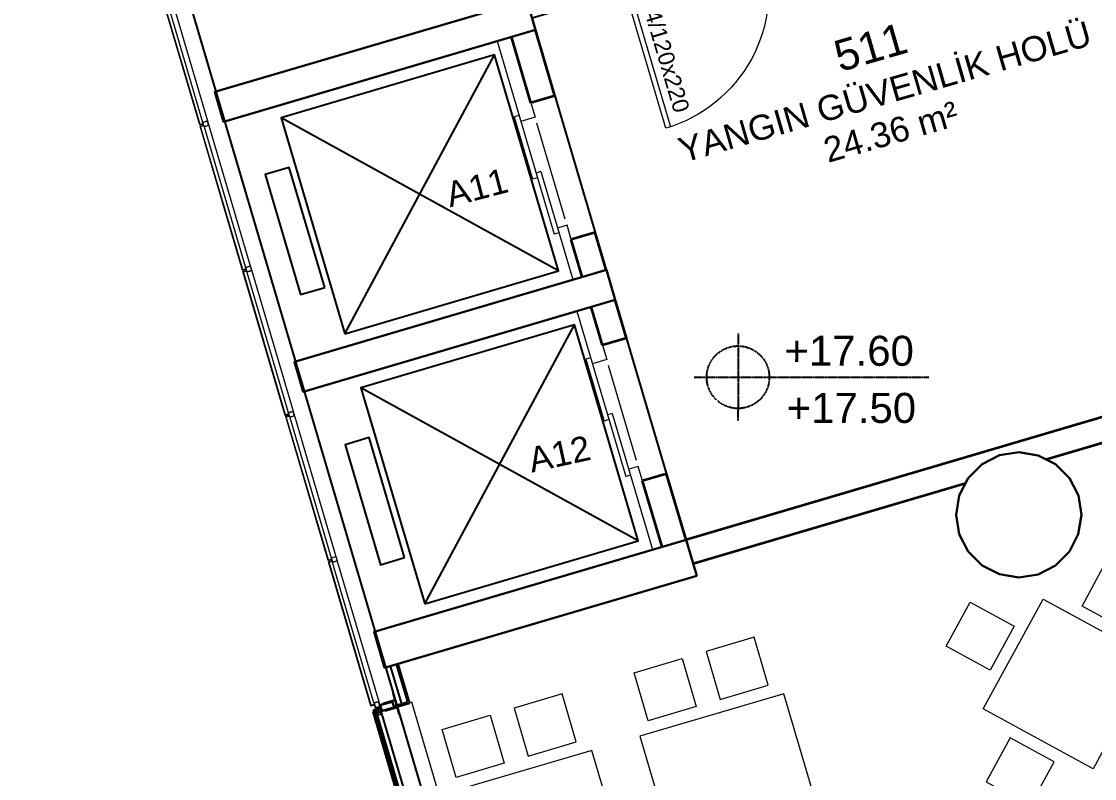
# Model space of a CAD drawing. Header units: millimetres. Extents: x 62878 to 70819, y -67946 to -61850.
# Drawn here: x 62908 to 63765, y -63988 to -63383 of the extents above; entities that cross this region are included whole.
import ezdxf
from ezdxf.enums import TextEntityAlignment as Align

# ---------------------------------------------------------------- set-up
doc = ezdxf.new("R2010")
doc.units = ezdxf.units.MM
doc.linetypes.add('HIDDEN', pattern=[0.375, 0.25, -0.125])
doc.layers.add('alan hesabı1', color=7, linetype='Continuous', plot=False)
for name, color, linetype in [('Alan yazısı 2', 6, 'Continuous'), ('ASANSÖR', 47, 'Continuous'), ('KOT-yeni', 2, 'HIDDEN'), ('MAH-ADI 2', 11, 'Continuous'), ('Mahal no.-yeni', 7, 'Continuous'), ('profil-yeni', 13, 'Continuous')]:
    doc.layers.add(name, color=color, linetype=linetype)
for name, color, linetype, lineweight in [('BAP', 41, 'Continuous', 30), ('Dog_dos_yeni', 63, 'Continuous', 5), ('DOGRAMA', 171, 'Continuous', 0), ('DUV.ALÇ.-yeni', 20, 'Continuous', 25), ('DUVAR-GAZBETON', 84, 'Continuous', 35), ('GOR-2', 152, 'Continuous', 20), ('kapı yangın-yeni', 1, 'Continuous', 13), ('TEFRİŞ-yeni', 53, 'Continuous', 9)]:
    doc.layers.add(name, color=color, linetype=linetype, lineweight=lineweight)
doc.styles.add('bold', font='arial.ttf', dxfattribs={"height": 10})
pattern_1 = [(61.42666, (63233.31883, -64034.98945), (0.13941514, -0.07592747), [])]

# ---------------------------------------------------------------- blocks, each defined once
blk = doc.blocks.new('a2we')
at = {"lineweight": 5, "ltscale": 0.5}
for p, q in [((-198.1, -420.1), (-197.1, -419.7)), ((-194.9, -421.4), (-198.1, -420.1)), ((-193.9, -421), (-198.1, -420.1)), ((-198.1, -422.7), (-197.1, -422.3)), ((-194.9, -424), (-198.1, -422.7)), ((-193.9, -423.6), (-198.1, -422.7)), ((-198.1, -425.2), (-197.1, -424.9)), ((-194.9, -426.5), (-198.1, -425.2)), ((-193.9, -426.1), (-198.1, -425.2)), ((-198.1, -427.7), (-197.1, -427.3)), ((-194.9, -429), (-198.1, -427.7)), ((-193.9, -428.6), (-198.1, -427.7)), ((-197.6, -417.6), (-196.6, -417.2)), ((-194.2, -418.3), (-197.6, -417.6)), ((-195.2, -418.6), (-197.6, -417.6)), ((-196.9, -417.9), (-197.1, -418.3)), ((-197.1, -419.7), (-197.1, -418.4)), ((-197.1, -419.7), (-193.9, -421)), ((-197.1, -419.7), (-193.9, -421)), ((-197.1, -422.3), (-197.1, -420.5)), ((-197.1, -422.3), (-193.9, -423.6)), ((-197.1, -422.3), (-193.9, -423.6)), ((-197.1, -424.9), (-197.1, -423.1)), ((-197.1, -424.9), (-193.9, -426.1)), ((-197.1, -424.9), (-193.9, -426.1)), ((-197.1, -427.3), (-197.1, -425.6)), ((-197.1, -427.3), (-193.9, -428.6)), ((-197.1, -427.3), (-193.9, -428.6)), ((-197.1, -429.6), (-197.1, -428)), ((-196, -415.3), (-196.6, -417.2)), ((-196.6, -417.2), (-194.2, -418.3)), ((-196, -415.3), (-195.5, -417.7)), ((-194.2, -418.3), (-195.2, -418.6)), ((-195.2, -418.6), (-194.9, -419.3)), ((-194.9, -420.6), (-194.9, -419.4)), ((-193.9, -421), (-194.9, -421.4)), ((-194.9, -423.2), (-194.9, -421.4)), ((-193.9, -423.6), (-194.9, -424)), ((-194.9, -425.7), (-194.9, -424)), ((-193.9, -426.1), (-194.9, -426.5)), ((-194.9, -428.2), (-194.9, -426.5)), ((-193.9, -428.6), (-194.9, -429)), ((-192.8, -453.3), (-199.2, -453.3)), ((-199.2, -454.6), (-199.2, -453.3)), ((-198.1, -429.9), (-197.1, -429.6)), ((-194.9, -431.2), (-198.1, -429.9)), ((-193.9, -430.9), (-198.1, -429.9)), ((-198.1, -432.2), (-197.1, -431.8)), ((-194.9, -433.5), (-198.1, -432.2)), ((-193.9, -433.1), (-198.1, -432.2)), ((-198.1, -434.4), (-197.1, -434.1)), ((-194.9, -435.7), (-198.1, -434.4)), ((-193.9, -435.4), (-198.1, -434.4)), ((-198.1, -436.7), (-197.1, -436.4)), ((-194.9, -438), (-198.1, -436.7)), ((-193.9, -437.7), (-198.1, -436.7)), ((-198.1, -439), (-197.1, -438.7)), ((-194.9, -440.3), (-198.1, -439)), ((-193.9, -440), (-198.1, -439)), ((-198.1, -441.3), (-197.1, -441)), ((-194.9, -442.6), (-198.1, -441.3)), ((-193.9, -442.3), (-198.1, -441.3)), ((-198.1, -443.6), (-197.1, -443.3)), ((-194.9, -444.9), (-198.1, -443.6)), ((-193.9, -444.6), (-198.1, -443.6)), ((-198.1, -445.9), (-197.1, -445.6)), ((-193.9, -446.9), (-198.1, -445.9)), ((-194.9, -447.2), (-198.1, -445.9)), ((-197.1, -447.9), (-198.1, -448.2)), ((-194.9, -449.5), (-198.1, -448.2)), ((-198.1, -448.2), (-193.9, -449.2)), ((-198.1, -450.5), (-197.1, -450.2)), ((-194.9, -451.8), (-198.1, -450.5)), ((-193.9, -451.5), (-198.1, -450.5)), ((-197.1, -429.6), (-193.9, -430.9)), ((-197.1, -429.6), (-193.9, -430.9)), ((-197.1, -431.8), (-197.1, -430.3)), ((-197.1, -431.8), (-193.9, -433.1)), ((-197.1, -431.8), (-193.9, -433.1)), ((-197.1, -434.1), (-197.1, -432.5)), ((-197.1, -434.1), (-193.9, -435.4)), ((-197.1, -434.1), (-193.9, -435.4)), ((-197.1, -436.4), (-197.1, -434.8)), ((-197.1, -436.4), (-193.9, -437.7)), ((-197.1, -436.4), (-193.9, -437.7)), ((-197.1, -438.7), (-197.1, -437.1)), ((-197.1, -438.7), (-193.9, -440)), ((-197.1, -438.7), (-193.9, -440)), ((-197.1, -441), (-197.1, -439.4)), ((-197.1, -441), (-193.9, -442.3)), ((-197.1, -443.3), (-197.1, -441.7)), ((-197.1, -443.3), (-193.9, -444.6)), ((-197.1, -445.6), (-197.1, -444)), ((-197.1, -445.6), (-193.9, -446.9)), ((-197.1, -445.6), (-193.9, -446.9)), ((-197.1, -447.9), (-197.1, -446.3)), ((-193.9, -449.2), (-197.1, -447.9)), ((-197.1, -450.2), (-197.1, -448.6)), ((-197.1, -450.2), (-193.9, -451.5)), ((-197.1, -453.3), (-197.1, -450.9)), ((-194.9, -430.5), (-194.9, -429)), ((-193.9, -430.9), (-194.9, -431.2)), ((-194.9, -432.7), (-194.9, -431.2)), ((-193.9, -433.1), (-194.9, -433.5)), ((-194.9, -435), (-194.9, -433.5)), ((-193.9, -435.4), (-194.9, -435.7)), ((-194.9, -437.3), (-194.9, -435.7)), ((-193.9, -437.7), (-194.9, -438)), ((-194.9, -439.6), (-194.9, -438)), ((-193.9, -440), (-194.9, -440.3)), ((-194.9, -441.8), (-194.9, -440.3)), ((-193.9, -442.3), (-194.9, -442.6)), ((-194.9, -444.1), (-194.9, -442.6)), ((-193.9, -444.6), (-194.9, -444.9)), ((-194.9, -446.4), (-194.9, -444.9)), ((-193.9, -446.9), (-194.9, -447.2)), ((-194.9, -448.7), (-194.9, -447.2)), ((-193.9, -449.2), (-194.9, -449.5)), ((-194.9, -451), (-194.9, -449.5)), ((-193.9, -451.5), (-194.9, -451.8)), ((-194.9, -453.3), (-194.9, -451.8)), ((-192.8, -454.6), (-192.8, -453.3))]:
    blk.add_line(p, q, dxfattribs=at)
blk.add_lwpolyline([(-196.5, -455.7), (-196.1, -455.4), (-195.9, -455.4), (-195.6, -455.7)], dxfattribs=at)
for centre, radius, start, end in [((-196.9, -418.4), 0.2, 155.32512, 180), ((-195.1, -419.4), 0.2, 0, 19.11162), ((-195.7, -449.5), 6.19, 234.75731, 262.49049), ((-196.4, -449.5), 6.19, 277.50951, 305.24269)]:
    blk.add_arc(centre, radius, start, end, dxfattribs=at)

msp = doc.modelspace()

# ---------------------------------------------------------------- hatches: boundary and pattern name
at = {"layer": 'DOGRAMA', "lineweight": -2}
h = msp.add_hatch(dxfattribs=at)
h.set_pattern_fill('ANSI31', color=256, scale=0.04, angle=433.50578, style=0)
h.set_pattern_definition([(331.42666, (63165.38376, -63804.56175), (0.06074198, 0.11153211), [])])
h.paths.add_polyline_path([(63189.89, -63935.57, -0.414214), (63189.91, -63935.54), (63189.54, -63934.29, -0.153231), (63188.94, -63934.37), (63189.35, -63935.74)])
h.paths.add_polyline_path([(63190, -63935.83), (63189.93, -63935.59, -0.414214), (63189.89, -63935.57), (63189.35, -63935.74), (63189.42, -63936)])
h = msp.add_hatch(dxfattribs=at)
h.set_pattern_fill('ANSI31', color=256, scale=0.05, angle=433.50578, style=0)
h.set_pattern_definition(pattern_1)
edge = h.paths.add_edge_path(flags=16)
edge.add_arc((63189.91, -63933.63), 0.668, 279.55098, 293.30234, ccw=False)
edge.add_line((63190.02, -63934.29), (63189.94, -63934.02))
edge.add_line((63189.94, -63934.02), (63190.09, -63933.97))
edge.add_line((63190.09, -63933.97), (63190.17, -63934.25))
edge = h.paths.add_edge_path()
edge.add_line((63190.38, -63933.81), (63190.41, -63933.91))
edge.add_line((63190.41, -63933.91), (63190.18, -63933.98))
edge.add_line((63190.18, -63933.98), (63190.23, -63934.16))
edge.add_line((63190.23, -63934.16), (63190.35, -63934.13))
edge.add_line((63190.35, -63934.13), (63190.37, -63934.22))
edge.add_arc((63190.01, -63933.98), 0.442, 247.11901, 325.73431, ccw=False)
edge.add_line((63189.84, -63934.38), (63189.81, -63934.29))
edge.add_line((63189.81, -63934.29), (63189.92, -63934.25))
edge.add_line((63189.92, -63934.25), (63189.87, -63934.07))
edge.add_line((63189.87, -63934.07), (63189.64, -63934.14))
edge.add_line((63189.64, -63934.14), (63189.35, -63933.18))
edge.add_arc((63189.4, -63933.17), 0.05, 23.1365, 196.42666, ccw=False)
edge.add_line((63189.44, -63933.15), (63189.71, -63933.85))
edge.add_arc((63189.8, -63933.82), 0.1, 200.00139, 286.42666)
edge.add_line((63189.83, -63933.92), (63190.31, -63933.77))
edge.add_arc((63190.33, -63933.82), 0.05, 16.42666, 106.42666, ccw=False)
h = msp.add_hatch(dxfattribs=at)
h.set_pattern_fill('AR-HBONE', color=256, scale=0.03, angle=433.50578, style=0)
h.set_pattern_definition([(61.42666, (63225.74129, -63930.40328), (0.16277867, 0.04799068), [0.36, -0.12]), (331.42666, (63225.79869, -63930.2979), (0.16277867, 0.04799068), [0.36, -0.12])])
h.paths.add_polyline_path([(63190.15, -63936.33), (63190.22, -63936.57), (63189.64, -63936.74), (63189.42, -63936), (63190, -63935.83)])
h = msp.add_hatch(dxfattribs=at)
h.set_pattern_fill('ANSI31', color=256, scale=0.05, angle=433.50578, style=0)
h.set_pattern_definition(pattern_1)
edge = h.paths.add_edge_path(flags=16)
edge.add_arc((63192.91, -63932.29), 0.05, 286.42666, 376.42666)
edge.add_line((63192.95, -63932.28), (63192.94, -63932.22))
edge.add_arc((63192.89, -63932.23), 0.05, 16.42666, 106.42666)
edge.add_line((63192.87, -63932.18), (63192.66, -63932.25))
edge.add_line((63192.66, -63932.25), (63192.7, -63932.4))
edge.add_line((63192.7, -63932.4), (63192.92, -63932.34))
h.paths.add_polyline_path([(63192.56, -63932.44), (63192.51, -63932.29), (63192.25, -63932.37), (63192.3, -63932.52)], flags=16)
edge = h.paths.add_edge_path()
edge.add_arc((63192.86, -63932.18), 0.2, 35.86044, 106.42666)
edge.add_line((63192.8, -63931.99), (63192.75, -63932))
edge.add_line((63192.75, -63932), (63192.76, -63932.06))
edge.add_line((63192.76, -63932.06), (63192.64, -63932.1))
edge.add_line((63192.64, -63932.1), (63192.6, -63932.08))
edge.add_arc((63192.56, -63932.16), 0.1, 61.42666, 106.42666)
edge.add_line((63192.53, -63932.07), (63192.4, -63932.1))
edge.add_line((63192.4, -63932.1), (63192.42, -63932.16))
edge.add_line((63192.42, -63932.16), (63192.3, -63932.2))
edge.add_line((63192.3, -63932.2), (63192.16, -63932.12))
edge.add_line((63192.16, -63932.12), (63192.13, -63932.02))
edge.add_line((63192.13, -63932.02), (63191.89, -63932.09))
edge.add_line((63191.89, -63932.09), (63191.92, -63932.03))
edge.add_line((63191.92, -63932.03), (63191.78, -63931.55))
edge.add_line((63191.78, -63931.55), (63191.47, -63931.64))
edge.add_arc((63191.55, -63931.93), 0.3, 106.42666, 166.42666)
edge.add_line((63191.26, -63931.86), (63191.14, -63932.33))
edge.add_arc((63191.17, -63932.34), 0.03, 166.42666, 256.42666)
edge.add_line((63191.17, -63932.37), (63191.22, -63932.38))
edge.add_arc((63191.23, -63932.36), 0.03, 256.42666, 346.42666)
edge.add_line((63191.26, -63932.36), (63191.35, -63931.99))
edge.add_arc((63191.55, -63932.03), 0.2, 104.50706, 166.42666, ccw=False)
edge.add_arc((63191.53, -63931.93), 0.1, -43.57334, 109.14151, ccw=False)
edge.add_arc((63191.67, -63932.07), 0.1, 136.42666, 196.42666)
edge.add_line((63191.58, -63932.1), (63191.67, -63932.41))
edge.add_arc((63191.62, -63932.43), 0.05, -73.57334, 16.42666, ccw=False)
edge.add_line((63191.64, -63932.48), (63191.59, -63932.49))
edge.add_arc((63191.6, -63932.54), 0.05, 106.42666, 196.42666)
edge.add_line((63191.55, -63932.55), (63191.61, -63932.74))
edge.add_arc((63191.66, -63932.73), 0.05, 196.42666, 286.42666)
edge.add_line((63191.67, -63932.78), (63191.72, -63932.76))
edge.add_arc((63191.74, -63932.81), 0.05, 16.42666, 106.42666, ccw=False)
edge.add_line((63191.78, -63932.8), (63191.88, -63933.11))
edge.add_arc((63191.97, -63933.08), 0.1, 196.42666, 256.42666)
edge.add_arc((63191.92, -63933.28), 0.1, -76.28819, 76.42666, ccw=False)
edge.add_arc((63191.89, -63933.18), 0.2, 226.42666, 288.34626, ccw=False)
edge.add_line((63191.75, -63933.33), (63191.47, -63933.06))
edge.add_arc((63191.45, -63933.08), 0.03, 46.42666, 136.42666)
edge.add_line((63191.42, -63933.06), (63191.38, -63933.11))
edge.add_arc((63191.4, -63933.13), 0.03, 136.42666, 226.42666)
edge.add_line((63191.38, -63933.15), (63191.74, -63933.49))
edge.add_arc((63191.95, -63933.27), 0.3, 226.42666, 286.42666)
edge.add_line((63192.03, -63933.56), (63192.35, -63933.47))
edge.add_line((63192.35, -63933.47), (63192.2, -63932.99))
edge.add_line((63192.2, -63932.99), (63192.14, -63932.95))
edge.add_line((63192.14, -63932.95), (63192.38, -63932.88))
edge.add_line((63192.38, -63932.88), (63192.35, -63932.78))
edge.add_line((63192.35, -63932.78), (63192.43, -63932.64))
edge.add_line((63192.43, -63932.64), (63192.55, -63932.6))
edge.add_line((63192.55, -63932.6), (63192.57, -63932.66))
edge.add_line((63192.57, -63932.66), (63192.69, -63932.62))
edge.add_arc((63192.66, -63932.53), 0.1, 286.42666, 331.42666)
edge.add_line((63192.75, -63932.58), (63192.77, -63932.54))
edge.add_line((63192.77, -63932.54), (63192.89, -63932.5))
edge.add_line((63192.89, -63932.5), (63192.91, -63932.56))
edge.add_line((63192.91, -63932.56), (63192.97, -63932.54))
edge.add_arc((63192.91, -63932.35), 0.2, 286.42666, 356.99288)
edge.add_arc((63192.64, -63932.34), 0.47, 356.99288, 395.86044)
h = msp.add_hatch(dxfattribs=at)
h.set_pattern_fill('ANSI31', color=256, scale=0.05, angle=433.50578, style=0)
h.set_pattern_definition(pattern_1)
edge = h.paths.add_edge_path(flags=16)
edge.add_arc((63191.73, -63936.96), 0.4, 4.8897, 27.96362)
edge.add_line((63192.08, -63936.78), (63191.84, -63936.85))
edge.add_line((63191.84, -63936.85), (63191.89, -63937))
edge.add_line((63191.89, -63937), (63192.13, -63936.93))
edge = h.paths.add_edge_path()
edge.add_arc((63191.73, -63936.96), 0.5, 339.55676, 413.29656)
edge.add_line((63192.03, -63936.56), (63191.93, -63936.59))
edge.add_line((63191.93, -63936.59), (63191.97, -63936.71))
edge.add_line((63191.97, -63936.71), (63191.91, -63936.72))
edge.add_arc((63191.88, -63936.63), 0.1, 196.42666, 286.42666, ccw=False)
edge.add_line((63191.78, -63936.65), (63191.72, -63936.44))
edge.add_line((63191.72, -63936.44), (63191.55, -63936.49))
edge.add_line((63191.55, -63936.49), (63191.56, -63936.53))
edge.add_arc((63191.62, -63936.51), 0.065, 196.42666, 264.83599)
edge.add_arc((63191.61, -63936.61), 0.0327, -109.00362, 84.83599, ccw=False)
edge.add_arc((63191.7, -63936.47), 0.199, 192.07697, 242.34288, ccw=False)
edge.add_arc((63191.45, -63936.52), 0.05, 17.94126, 195.4545)
edge.add_arc((63191.72, -63936.45), 0.323, 195.48601, 234.81232)
edge.add_arc((63191.52, -63936.73), 0.02, -13.57334, 54.81232, ccw=False)
edge.add_line((63191.54, -63936.73), (63191.49, -63936.95))
edge.add_arc((63191.5, -63936.95), 0.015, 166.42666, 326.42666)
edge.add_line((63191.51, -63936.96), (63191.58, -63936.86))
edge.add_arc((63191.6, -63936.87), 0.02, -13.57334, 146.42666, ccw=False)
edge.add_line((63191.62, -63936.87), (63191.55, -63937.16))
edge.add_arc((63191.56, -63937.16), 0.015, 166.42666, 326.42666)
edge.add_line((63191.58, -63937.17), (63191.64, -63937.07))
edge.add_arc((63191.66, -63937.08), 0.02, -13.57334, 146.42666, ccw=False)
edge.add_line((63191.68, -63937.08), (63191.61, -63937.37))
edge.add_arc((63191.63, -63937.37), 0.015, 166.42666, 326.42666)
edge.add_line((63191.64, -63937.38), (63191.71, -63937.28))
edge.add_arc((63191.72, -63937.29), 0.02, -13.57334, 146.42666, ccw=False)
edge.add_line((63191.74, -63937.3), (63191.67, -63937.58))
edge.add_arc((63191.69, -63937.59), 0.015, 166.42666, 326.42666)
edge.add_line((63191.7, -63937.59), (63191.76, -63937.5))
edge.add_arc((63191.85, -63937.55), 0.1, 106.42666, 146.42666, ccw=False)
edge.add_line((63191.82, -63937.46), (63192, -63937.4))
edge.add_line((63192, -63937.4), (63191.94, -63937.19))
edge.add_arc((63192.04, -63937.16), 0.1, 106.42666, 196.42666, ccw=False)
edge.add_line((63192.01, -63937.07), (63192.07, -63937.05))
edge.add_line((63192.07, -63937.05), (63192.1, -63937.17))
edge.add_line((63192.1, -63937.17), (63192.2, -63937.14))
h = msp.add_hatch(dxfattribs=at)
h.set_pattern_fill('ANSI31', color=256, scale=0.05, angle=433.50578, style=0)
h.set_pattern_definition(pattern_1)
edge = h.paths.add_edge_path()
edge.add_arc((63195.14, -63934.31), 0.1, 106.42666, 146.42666, ccw=False)
edge.add_line((63195.11, -63934.21), (63195.28, -63934.17))
edge.add_line((63195.28, -63934.17), (63195.21, -63933.95))
edge.add_arc((63195.31, -63933.93), 0.1, 106.42666, 196.42666, ccw=False)
edge.add_line((63195.28, -63933.83), (63195.34, -63933.81))
edge.add_line((63195.34, -63933.81), (63195.37, -63933.93))
edge.add_line((63195.37, -63933.93), (63195.47, -63933.9))
edge.add_arc((63195, -63933.73), 0.5, 339.55676, 413.29656)
edge.add_line((63195.3, -63933.32), (63195.2, -63933.35))
edge.add_line((63195.2, -63933.35), (63195.24, -63933.47))
edge.add_line((63195.24, -63933.47), (63195.18, -63933.48))
edge.add_arc((63195.15, -63933.39), 0.1, 196.42666, 286.42666, ccw=False)
edge.add_line((63195.06, -63933.42), (63194.99, -63933.21))
edge.add_line((63194.99, -63933.21), (63194.84, -63933.25))
edge.add_line((63194.84, -63933.25), (63194.85, -63933.29))
edge.add_arc((63194.91, -63933.27), 0.065, 196.42666, 264.83599)
edge.add_arc((63194.91, -63933.37), 0.0327, -109.00362, 84.83599, ccw=False)
edge.add_arc((63194.97, -63933.17), 0.242, 206.11735, 251.62413, ccw=False)
edge.add_arc((63194.71, -63933.29), 0.05, 17.94126, 195.4545)
edge.add_arc((63194.99, -63933.14), 0.372, 206.27516, 242.92668)
edge.add_arc((63194.81, -63933.49), 0.02, -13.57334, 54.81232, ccw=False)
edge.add_line((63194.83, -63933.49), (63194.78, -63933.71))
edge.add_arc((63194.79, -63933.71), 0.015, 166.42666, 326.42666)
edge.add_line((63194.81, -63933.72), (63194.87, -63933.61))
edge.add_arc((63194.89, -63933.63), 0.02, -13.57334, 146.42666, ccw=False)
edge.add_line((63194.91, -63933.63), (63194.84, -63933.92))
edge.add_arc((63194.86, -63933.92), 0.015, 166.42666, 326.42666)
edge.add_line((63194.87, -63933.93), (63194.94, -63933.83))
edge.add_arc((63194.95, -63933.84), 0.02, -13.57334, 146.42666, ccw=False)
edge.add_line((63194.97, -63933.84), (63194.9, -63934.13))
edge.add_arc((63194.92, -63934.13), 0.015, 166.42666, 326.42666)
edge.add_line((63194.93, -63934.14), (63195, -63934.04))
edge.add_arc((63195.01, -63934.05), 0.02, -13.57334, 146.42666, ccw=False)
edge.add_line((63195.03, -63934.05), (63194.96, -63934.34))
edge.add_arc((63194.98, -63934.34), 0.015, 166.42666, 326.42666)
edge.add_line((63194.99, -63934.35), (63195.06, -63934.25))
edge = h.paths.add_edge_path(flags=16)
edge.add_line((63195.33, -63933.54), (63195.14, -63933.6))
edge.add_arc((63195.15, -63933.63), 0.03, 106.42666, 196.42666)
edge.add_line((63195.12, -63933.64), (63195.15, -63933.73))
edge.add_arc((63195.18, -63933.73), 0.03, 196.42666, 286.42666)
edge.add_line((63195.19, -63933.75), (63195.38, -63933.7))
edge.add_arc((63195.37, -63933.67), 0.03, 286.42666, 368.66022)
edge.add_arc((63195, -63933.73), 0.4, 8.66022, 24.19309)
edge.add_arc((63195.34, -63933.57), 0.03, 24.19309, 106.42666)

# ---------------------------------------------------------------- linework, layer by layer
msp.add_lwpolyline([(68896.02, -63031.44), (69030.26, -63071.18), (69185.28, -62547.65), (68893, -62461.11, 1.044368), (68063.2, -62298.73, 0.204375), (63106.96, -62494.78, 0.353953), (62932.94, -62997.83), (63753.18, -65779.6), (64154.95, -67142.15), (65336.72, -66792.62), (65336.7, -66829.11), (65270.54, -66829.07, 0.626789), (65270.2, -67369.07), (65531.84, -67369.23, 0.926242), (66130.09, -67369.61), (66391.73, -67369.77, 0.626743), (66392.07, -66829.77), (66326.15, -66829.73), (66326.17, -66793.24), (67506.16, -67144.13), (68467.02, -63899.09), (68625.2, -63946.04), (68896.02, -63031.42)], format="xyb")
at = {"layer": 'alan hesabı1'}
msp.add_lwpolyline([(63438.77, -63797.03), (63315.69, -63379.81), (63852.8, -63221.36), (63976.06, -63638.54), (63438.77, -63797.03)], dxfattribs=at)
at = {"layer": 'ASANSÖR'}
for p, q in [((63166.1, -63632.44), (63285.78, -63409.4)), ((63336.72, -63582.04), (63115.1, -63459.82)), ((63229.9, -63848.3), (63349.58, -63625.26)), ((63400.53, -63797.9), (63178.9, -63675.68))]:
    msp.add_line(p, q, dxfattribs=at)
for points in [[(63166.1, -63632.44), (63336.72, -63582.04), (63285.78, -63409.4), (63115.1, -63459.82)], [(63229.9, -63848.3), (63400.53, -63797.9), (63349.58, -63625.26), (63178.9, -63675.68)]]:
    msp.add_lwpolyline(points, close=True, dxfattribs=at)
for points in [[(63149.97, -63595.51), (63121.64, -63499.6), (63102.47, -63505.26), (63130.78, -63601.17), (63149.97, -63595.51)], [(63213.78, -63811.37), (63185.44, -63715.46), (63166.28, -63721.12), (63194.58, -63817.03), (63213.78, -63811.37)]]:
    msp.add_lwpolyline(points, dxfattribs=at)
at = {"layer": 'BAP'}
for points in [[(63318.52, -63389.4), (63311.44, -63365.42), (63062.07, -63438.99), (63069.14, -63462.97)], [(63382.19, -63605.2), (63375.12, -63581.22), (63125.74, -63654.79), (63132.82, -63678.77)], [(63754.69, -63777.18), (63752.26, -63761.73), (63745.16, -63747.79), (63734.11, -63736.72), (63720.17, -63729.61), (63704.73, -63727.15), (63689.27, -63729.59), (63675.33, -63736.68), (63664.26, -63747.74), (63657.15, -63761.67), (63654.69, -63777.12), (63657.13, -63792.57), (63664.23, -63806.52), (63675.28, -63817.59), (63689.21, -63824.7), (63704.66, -63827.15), (63720.12, -63824.72), (63734.06, -63817.62), (63745.13, -63806.57), (63752.24, -63792.63)], [(63447.26, -63825.81), (63438.77, -63797.03), (63189.4, -63870.6), (63197.89, -63899.37)]]:
    msp.add_lwpolyline(points, close=True, dxfattribs=at)
at = {"layer": 'Dog_dos_yeni'}
msp.add_lwpolyline([(63209.54, -63936.21), (63204.74, -63919.91), (63204.26, -63920.05), (63205.74, -63925.09), (63196.63, -63927.77), (63196.77, -63928.25), (63205.88, -63925.56), (63207.44, -63930.84), (63198.33, -63933.53), (63198.47, -63934.01), (63207.58, -63931.32), (63209.06, -63936.36), (63209.54, -63936.21)], close=True, dxfattribs=at)
msp.add_lwpolyline([(63209.54, -63936.21), (63204.74, -63919.91), (63204.26, -63920.05), (63205.74, -63925.09), (63196.63, -63927.77), (63196.77, -63928.25), (63205.88, -63925.56), (63207.44, -63930.84), (63198.33, -63933.53), (63198.47, -63934.01), (63207.58, -63931.32), (63209.06, -63936.36), (63209.54, -63936.21)], close=True, dxfattribs=at)
at = {"layer": 'DOGRAMA'}
for p, q in [((63050.08, -63465.55), (63016.14, -63350.45)), ((63050.11, -63465.49), (63016.2, -63350.48)), ((63050.31, -63465.11), (63016.57, -63350.68)), ((63050.35, -63465.05), (63016.64, -63350.72)), ((63019.34, -63351.07), (63052.44, -63463.29)), ((63023.18, -63349.94), (63056.27, -63462.16)), ((63050.08, -63465.55), (63052.86, -63464.73)), ((63050.11, -63465.49), (63052.85, -63464.68)), ((63050.31, -63465.11), (63052.76, -63464.39)), ((63050.35, -63465.05), (63052.75, -63464.34)), ((63050.36, -63466.51), (63053.14, -63465.69)), ((63084.3, -63581.61), (63050.36, -63466.51)), ((63050.36, -63466.51), (63050.86, -63466.78)), ((63050.42, -63466.54), (63053.16, -63465.74)), ((63084.33, -63581.55), (63050.42, -63466.54)), ((63050.8, -63466.74), (63053.24, -63466.02)), ((63084.54, -63581.17), (63050.8, -63466.74)), ((63050.86, -63466.78), (63053.26, -63466.07)), ((63084.57, -63581.11), (63050.86, -63466.78)), ((63057.4, -63465.99), (63090.49, -63578.22)), ((63053.57, -63467.13), (63086.66, -63579.35)), ((63084.3, -63581.61), (63087.08, -63580.79)), ((63084.33, -63581.55), (63087.07, -63580.74)), ((63084.54, -63581.17), (63086.98, -63580.45)), ((63084.57, -63581.11), (63086.97, -63580.4)), ((63084.58, -63582.57), (63087.36, -63581.75)), ((63118.52, -63697.67), (63084.58, -63582.57)), ((63084.58, -63582.57), (63085.08, -63582.84)), ((63084.64, -63582.6), (63087.38, -63581.8)), ((63118.56, -63697.61), (63084.64, -63582.6)), ((63085.02, -63582.8), (63087.46, -63582.08)), ((63118.76, -63697.23), (63085.02, -63582.8)), ((63085.08, -63582.84), (63087.48, -63582.13)), ((63118.79, -63697.17), (63085.08, -63582.84)), ((63087.79, -63583.19), (63120.88, -63695.41)), ((63091.63, -63582.05), (63124.72, -63694.28)), ((63118.52, -63697.67), (63121.3, -63696.85)), ((63118.56, -63697.61), (63121.29, -63696.8)), ((63118.76, -63697.23), (63121.2, -63696.51)), ((63118.79, -63697.17), (63121.19, -63696.46)), ((63118.8, -63698.63), (63121.59, -63697.81)), ((63118.87, -63698.66), (63121.6, -63697.85)), ((63119.24, -63698.86), (63121.69, -63698.14)), ((63119.3, -63698.9), (63121.7, -63698.19)), ((63125.85, -63698.11), (63158.94, -63810.34)), ((63152.74, -63813.73), (63118.8, -63698.63)), ((63118.8, -63698.63), (63119.3, -63698.9)), ((63152.78, -63813.67), (63118.87, -63698.66)), ((63152.98, -63813.29), (63119.24, -63698.86)), ((63153.01, -63813.23), (63119.3, -63698.9)), ((63122.01, -63699.25), (63155.1, -63811.47)), ((63152.74, -63813.73), (63155.53, -63812.91)), ((63152.78, -63813.67), (63155.51, -63812.86)), ((63152.98, -63813.29), (63155.43, -63812.57)), ((63153.01, -63813.23), (63155.41, -63812.52)), ((63153.03, -63814.69), (63155.81, -63813.87)), ((63186.97, -63929.79), (63153.03, -63814.69)), ((63153.03, -63814.69), (63153.52, -63814.96)), ((63153.09, -63814.72), (63155.82, -63813.91)), ((63187, -63929.73), (63153.09, -63814.72)), ((63153.46, -63814.92), (63155.91, -63814.2)), ((63187.2, -63929.35), (63153.46, -63814.92)), ((63153.52, -63814.96), (63155.92, -63814.25)), ((63187.24, -63929.29), (63153.52, -63814.96)), ((63189.32, -63927.53), (63156.23, -63815.31)), ((63160.07, -63814.17), (63193.16, -63926.4)), ((63186.97, -63929.79), (63189.75, -63928.97)), ((63187, -63929.73), (63189.73, -63928.92)), ((63187.2, -63929.35), (63189.65, -63928.63)), ((63187.24, -63929.29), (63189.63, -63928.58))]:
    msp.add_line(p, q, dxfattribs=at)
at = {"layer": 'DOGRAMA', "lineweight": -2}
for p, q in [((63188.46, -63934.51), (63188.39, -63934.63)), ((63188.39, -63934.63), (63214.22, -64022.24)), ((63188.94, -63934.37), (63188.46, -63934.51)), ((63188.94, -63934.37), (63214.83, -64022.16)), ((63190, -63935.83), (63189.42, -63936)), ((63190, -63935.83), (63189.42, -63936)), ((63189.64, -63936.74), (63190.22, -63936.57)), ((63190, -63935.83), (63190.22, -63936.57)), ((63190.79, -63936.4), (63191.37, -63936.23)), ((63190.79, -63936.4), (63215.27, -64019.44)), ((63191.37, -63936.23), (63215.85, -64019.27)), ((63192.02, -63937.37), (63215.78, -64017.97)), ((63195.47, -63935.86), (63219.5, -64017.36))]:
    msp.add_line(p, q, dxfattribs=at)
msp.add_lwpolyline([(63106.96, -62494.78, 0.354372), (62933.16, -62998.56), (63684.78, -65547.6)], format="xyb", dxfattribs=at)
at = {"layer": 'DOGRAMA'}
for points in [[(63056.27, -63462.16), (63057.4, -63465.99), (63053.57, -63467.13), (63052.44, -63463.29)], [(63056.14, -63462.41), (63057.15, -63465.86), (63053.7, -63466.88), (63052.68, -63463.42)], [(63090.49, -63578.22), (63091.63, -63582.05), (63087.79, -63583.19), (63086.66, -63579.35)], [(63090.36, -63578.47), (63091.38, -63581.92), (63087.92, -63582.94), (63086.91, -63579.48)], [(63124.72, -63694.28), (63125.85, -63698.11), (63122.01, -63699.25), (63120.88, -63695.41)], [(63124.58, -63694.53), (63125.6, -63697.98), (63122.15, -63699), (63121.13, -63695.54)], [(63158.94, -63810.34), (63160.07, -63814.17), (63156.23, -63815.31), (63155.1, -63811.47)], [(63158.8, -63810.59), (63159.82, -63814.04), (63156.37, -63815.06), (63155.35, -63811.6)], [(63194.29, -63930.23), (63193.16, -63926.4), (63189.32, -63927.53), (63190.45, -63931.37)], [(63194.04, -63930.1), (63193.02, -63926.65), (63189.57, -63927.66), (63190.59, -63931.12)]]:
    msp.add_lwpolyline(points, close=True, dxfattribs=at)
at = {"layer": 'DOGRAMA', "lineweight": -2, "ltscale": 0.5}
for points in [[(63195.05, -63933.03, 0.414214), (63194.99, -63933.16), (63195.06, -63933.4, 0.414214), (63195.18, -63933.46), (63195.2, -63933.46), (63195.16, -63933.31), (63195.4, -63933.24, -0.414214), (63195.46, -63933.28), (63195.54, -63933.54), (63195.57, -63933.56), (63195.55, -63933.59), (63195.63, -63933.85, -0.414214), (63195.59, -63933.91), (63195.36, -63933.99), (63195.31, -63933.84), (63195.29, -63933.85, 0.414214), (63195.23, -63933.97), (63195.27, -63934.13, 0.414214), (63195.31, -63934.15), (63205.42, -63931.17, 0.414214), (63205.44, -63931.14), (63204.04, -63926.4, 0.414214), (63204.01, -63926.38), (63193.9, -63929.36, 0.414214), (63193.88, -63929.4), (63193.93, -63929.56, 0.414214), (63194.05, -63929.63), (63194.07, -63929.62), (63194.03, -63929.48), (63194.27, -63929.41, -0.414214), (63194.33, -63929.44), (63194.4, -63929.7), (63194.44, -63929.72), (63194.42, -63929.76), (63194.5, -63930.02, -0.414214), (63194.46, -63930.08), (63194.22, -63930.15), (63194.18, -63930.01), (63194.16, -63930.01, 0.414214), (63194.09, -63930.13), (63194.17, -63930.37, 0.414214), (63194.29, -63930.44), (63194.31, -63930.44), (63194.27, -63930.29), (63194.51, -63930.22, -0.414214), (63194.57, -63930.26), (63194.69, -63930.68), (63194.73, -63930.7), (63194.71, -63930.74), (63194.84, -63931.17, -0.414214), (63194.8, -63931.23), (63193.08, -63931.74), (63193.06, -63931.78), (63193.02, -63931.76), (63192.19, -63932, 0.414214), (63192.16, -63932.06), (63192.17, -63932.09, 0.198912), (63192.19, -63932.12), (63192.28, -63932.17, 0.198912), (63192.32, -63932.17), (63192.39, -63932.15), (63192.39, -63932.12, -0.414214), (63192.41, -63932.08), (63192.57, -63932.03), (63192.63, -63932.06, 0.198912), (63192.66, -63932.07), (63192.74, -63932.05), (63192.73, -63932.02, -0.414214), (63192.75, -63931.98), (63192.91, -63931.93), (63192.97, -63931.96, 0.198912), (63193.01, -63931.97), (63193.13, -63931.93, -0.414214), (63193.17, -63931.95), (63193.29, -63932.37, -0.414214), (63193.27, -63932.41), (63193.15, -63932.45, 0.198912), (63193.12, -63932.47), (63193.09, -63932.53), (63192.93, -63932.57, -0.414214), (63192.89, -63932.55), (63192.88, -63932.53), (63192.81, -63932.55, 0.198912), (63192.78, -63932.57), (63192.74, -63932.63), (63192.58, -63932.68, -0.414214), (63192.54, -63932.66), (63192.54, -63932.63), (63192.46, -63932.65, 0.198912), (63192.43, -63932.67), (63192.38, -63932.76, 0.198912), (63192.38, -63932.8), (63192.39, -63932.83, 0.414214), (63192.45, -63932.86), (63193.27, -63932.62), (63193.29, -63932.58), (63193.33, -63932.6), (63195.06, -63932.09, -0.414214), (63195.12, -63932.13), (63195.25, -63932.55), (63195.28, -63932.57), (63195.26, -63932.61), (63195.39, -63933.04, -0.414214), (63195.35, -63933.1), (63195.11, -63933.17), (63195.07, -63933.03)], [(63201.76, -63927.23), (63202.09, -63927.13), (63203.89, -63926.6, -0.414214), (63203.92, -63926.62), (63205.22, -63931.02, -0.414214), (63205.2, -63931.05), (63203.4, -63931.58), (63203.07, -63931.68), (63195.84, -63933.81, -0.414214), (63195.8, -63933.79), (63194.5, -63929.4, -0.414214), (63194.52, -63929.36)], [(63192.06, -63937.1), (63192.1, -63937.23), (63192.34, -63937.16, 0.414214), (63192.37, -63937.1), (63192.2, -63936.5, 0.414214), (63192.14, -63936.47), (63191.9, -63936.54), (63191.93, -63936.66, -0.668097), (63191.89, -63936.7), (63191.82, -63936.66, -0.198962), (63191.8, -63936.63), (63191.73, -63936.39, -0.372839), (63191.78, -63936.27, -0.45685), (63191.82, -63936.29), (63191.86, -63936.4), (63192.09, -63936.34, 0.414214), (63192.12, -63936.27), (63191.92, -63935.58, 0.414214), (63191.88, -63935.56), (63190.25, -63936.04, 0.414214), (63190.23, -63936.08), (63190.25, -63936.17, -0.414214), (63190.23, -63936.2), (63190.15, -63936.23, -0.414214), (63190.11, -63936.21), (63189.52, -63934.22, -0.414214), (63189.54, -63934.19), (63189.76, -63934.12, -0.198962), (63189.8, -63934.13), (63189.88, -63934.19, -0.668048), (63189.87, -63934.25), (63189.7, -63934.3), (63189.76, -63934.49, 0.414214), (63189.82, -63934.52), (63190.46, -63934.33, 0.414214), (63190.5, -63934.27), (63190.44, -63934.08), (63190.27, -63934.13, -0.668048), (63190.24, -63934.09), (63190.26, -63933.99, -0.19911), (63190.29, -63933.97), (63190.4, -63933.94, -0.414214), (63190.57, -63934.03), (63190.63, -63934.23, 0.414214), (63190.69, -63934.27), (63190.99, -63934.18, 0.414214), (63191.03, -63934.12), (63190.93, -63933.78, -0.414214), (63191.03, -63933.59), (63191.19, -63933.55, -0.414214), (63191.25, -63933.58), (63191.28, -63933.66, -0.414214), (63191.26, -63933.68), (63191.09, -63933.73), (63191.16, -63933.97), (63191.8, -63933.78), (63191.69, -63933.4), (63191.59, -63933.43, -0.414214), (63191.53, -63933.39), (63191.52, -63933.34, -0.414214), (63191.55, -63933.28), (63191.63, -63933.26, -0.414214), (63191.88, -63933.4), (63192.39, -63935.14, 0.414214), (63192.43, -63935.16), (63192.78, -63935.06, 0.414214), (63192.8, -63935.02), (63192.71, -63934.71, -0.414214), (63192.81, -63934.53), (63192.98, -63934.48, -0.414214), (63193.11, -63934.54), (63193.11, -63934.56), (63193.13, -63934.61, -0.414214), (63193.11, -63934.65), (63192.92, -63934.7, 0.414214), (63192.9, -63934.74), (63192.97, -63934.97, 0.414214), (63193.01, -63934.99), (63193.9, -63934.73), (63193.93, -63934.75), (63193.95, -63934.71), (63194.84, -63934.45, 0.414214), (63194.86, -63934.41), (63194.79, -63934.18, 0.414214), (63194.76, -63934.16), (63194.6, -63934.21, -0.414214), (63194.56, -63934.19), (63194.55, -63934.14), (63194.55, -63934.12, -0.414214), (63194.61, -63934), (63194.75, -63933.96), (63194.66, -63933.65, -0.414214), (63194.68, -63933.61), (63194.7, -63933.61, -0.414214), (63194.83, -63933.67), (63195.47, -63935.86, -0.414214), (63195.13, -63936.48), (63192.05, -63937.39, -0.414214), (63192.02, -63937.37), (63191.97, -63937.21, -0.19911), (63191.97, -63937.17), (63192.01, -63937.1, -0.668097)], [(63191.24, -63933.51), (63191.29, -63933.66, -0.414214), (63191.27, -63933.69), (63191.13, -63933.73, 0.414214), (63191.11, -63933.77), (63191.15, -63933.91, 0.414214), (63191.21, -63933.94), (63191.73, -63933.79, 0.414214), (63191.76, -63933.73), (63191.69, -63933.47, 0.414214), (63191.62, -63933.43), (63191.54, -63933.46, -0.414214), (63191.48, -63933.42), (63191.37, -63933.05, -0.267949), (63191.39, -63932.95), (63191.55, -63932.79, 0.267949), (63191.55, -63932.76), (63191.5, -63932.57, 0.267949), (63191.48, -63932.55), (63191.21, -63932.48, -0.133822), (63191.17, -63932.46, 0.270236), (63190.97, -63932.41), (63190.64, -63932.51, 0.414214), (63190.57, -63932.63), (63190.65, -63932.89), (63190.68, -63932.91), (63190.66, -63932.95), (63190.82, -63933.5, 0.414214), (63190.95, -63933.56), (63191.21, -63933.49, -0.414214)], [(63191.38, -63932.69), (63191.39, -63932.72, -0.267949), (63191.38, -63932.75), (63191.2, -63932.94, 0.12216), (63191.18, -63932.98, -0.257961), (63191.11, -63933.05), (63190.92, -63933.11, -0.414214), (63190.85, -63933.07), (63190.67, -63932.45, -0.414214), (63190.74, -63932.32), (63190.88, -63932.28, -0.414214), (63191.01, -63932.35), (63191.07, -63932.55, 0.267949), (63191.14, -63932.62), (63191.36, -63932.67, -0.267949)], [(63191.39, -63932.72), (63191.38, -63932.69, 0.267949), (63191.36, -63932.67), (63191.1, -63932.61, -0.12216), (63191.06, -63932.59, 0.257961), (63190.97, -63932.57), (63190.77, -63932.63, 0.414214), (63190.74, -63932.69), (63190.92, -63933.31, 0.414214), (63191.05, -63933.38), (63191.19, -63933.34, 0.414214), (63191.26, -63933.21), (63191.2, -63933.01, -0.267949), (63191.22, -63932.91), (63191.38, -63932.75, 0.267949)]]:
    msp.add_lwpolyline(points, format="xyb", close=True, dxfattribs=at)
at = {"layer": 'DOGRAMA', "lineweight": -2}
for points in [[(63190.38, -63933.81), (63190.41, -63933.91), (63190.18, -63933.98), (63190.23, -63934.16), (63190.35, -63934.13), (63190.37, -63934.22, -0.357143), (63189.84, -63934.38), (63189.81, -63934.29), (63189.92, -63934.25), (63189.87, -63934.07), (63189.64, -63934.14), (63189.35, -63933.18, -0.943095), (63189.44, -63933.15), (63189.71, -63933.85, 0.396056), (63189.83, -63933.92), (63190.31, -63933.77, -0.414214)], [(63190.17, -63934.25, -0.060074), (63190.02, -63934.29), (63189.94, -63934.02), (63190.09, -63933.97)], [(63193.02, -63932.06, 0.318017), (63192.8, -63931.99), (63192.75, -63932), (63192.76, -63932.06), (63192.64, -63932.1), (63192.6, -63932.08, 0.198912), (63192.53, -63932.07), (63192.4, -63932.1), (63192.42, -63932.16), (63192.3, -63932.2), (63192.16, -63932.12), (63192.13, -63932.02), (63191.89, -63932.09), (63191.92, -63932.03), (63191.78, -63931.55), (63191.47, -63931.64, 0.267949), (63191.26, -63931.86), (63191.14, -63932.33, 0.414214), (63191.17, -63932.37), (63191.22, -63932.38, 0.414214), (63191.26, -63932.36), (63191.35, -63931.99, -0.276947), (63191.5, -63931.84, -0.786321), (63191.6, -63932, 0.267949), (63191.58, -63932.1), (63191.67, -63932.41, -0.414214), (63191.64, -63932.48), (63191.59, -63932.49, 0.414214), (63191.55, -63932.55), (63191.61, -63932.74, 0.414214), (63191.67, -63932.78), (63191.72, -63932.76, -0.414214), (63191.78, -63932.8), (63191.88, -63933.11, 0.267949), (63191.95, -63933.18, -0.786321), (63191.95, -63933.37, -0.276947), (63191.75, -63933.33), (63191.47, -63933.06, 0.414214), (63191.42, -63933.06), (63191.38, -63933.11, 0.414214), (63191.38, -63933.15), (63191.74, -63933.49, 0.267949), (63192.03, -63933.56), (63192.35, -63933.47), (63192.2, -63932.99), (63192.14, -63932.95), (63192.38, -63932.88), (63192.35, -63932.78), (63192.43, -63932.64), (63192.55, -63932.6), (63192.57, -63932.66), (63192.69, -63932.62, 0.198912), (63192.75, -63932.58), (63192.77, -63932.54), (63192.89, -63932.5), (63192.91, -63932.56), (63192.97, -63932.54, 0.318017), (63193.11, -63932.36, 0.171237)], [(63192.2, -63937.14, 0.333333), (63192.03, -63936.56), (63191.93, -63936.59), (63191.97, -63936.71), (63191.91, -63936.72, -0.414214), (63191.78, -63936.65), (63191.72, -63936.44), (63191.55, -63936.49), (63191.56, -63936.53, 0.307685), (63191.62, -63936.58, -1.128702), (63191.6, -63936.64, -0.222912), (63191.5, -63936.51, 0.978531), (63191.41, -63936.54, 0.173298), (63191.53, -63936.71, -0.307572), (63191.54, -63936.73), (63191.49, -63936.95, 0.8391), (63191.51, -63936.96), (63191.58, -63936.86, -0.8391), (63191.62, -63936.87), (63191.55, -63937.16, 0.8391), (63191.58, -63937.17), (63191.64, -63937.07, -0.8391), (63191.68, -63937.08), (63191.61, -63937.37, 0.8391), (63191.64, -63937.38), (63191.71, -63937.28, -0.8391), (63191.74, -63937.3), (63191.67, -63937.58, 0.8391), (63191.7, -63937.59), (63191.76, -63937.5, -0.176327), (63191.82, -63937.46), (63192, -63937.4), (63191.94, -63937.19, -0.414214), (63192.01, -63937.07), (63192.07, -63937.05), (63192.1, -63937.17)], [(63192.13, -63936.93, 0.101021), (63192.08, -63936.78), (63191.84, -63936.85), (63191.89, -63937)], [(63192.13, -63936.93, 0.101021), (63192.08, -63936.78), (63191.84, -63936.85), (63191.89, -63937)], [(63192.92, -63932.34, 0.414214), (63192.95, -63932.28), (63192.94, -63932.22, 0.414214), (63192.87, -63932.18), (63192.66, -63932.25), (63192.7, -63932.4)], [(63195.06, -63934.25, -0.176327), (63195.11, -63934.21), (63195.28, -63934.17), (63195.21, -63933.95, -0.414214), (63195.28, -63933.83), (63195.34, -63933.81), (63195.37, -63933.93), (63195.47, -63933.9, 0.333333), (63195.3, -63933.32), (63195.2, -63933.35), (63195.24, -63933.47), (63195.18, -63933.48, -0.414214), (63195.06, -63933.42), (63194.99, -63933.21), (63194.84, -63933.25), (63194.85, -63933.29, 0.307685), (63194.91, -63933.34, -1.128702), (63194.89, -63933.4, -0.201212), (63194.75, -63933.28, 0.978531), (63194.66, -63933.3, 0.1613), (63194.82, -63933.47, -0.307572), (63194.83, -63933.49), (63194.78, -63933.71, 0.8391), (63194.81, -63933.72), (63194.87, -63933.61, -0.8391), (63194.91, -63933.63), (63194.84, -63933.92, 0.8391), (63194.87, -63933.93), (63194.94, -63933.83, -0.8391), (63194.97, -63933.84), (63194.9, -63934.13, 0.8391), (63194.93, -63934.14), (63195, -63934.04, -0.8391), (63195.03, -63934.05), (63194.96, -63934.34, 0.8391), (63194.99, -63934.35)], [(63195.33, -63933.54), (63195.14, -63933.6, 0.414214), (63195.12, -63933.64), (63195.15, -63933.73, 0.414214), (63195.19, -63933.75), (63195.38, -63933.7, 0.375047), (63195.4, -63933.66, 0.067879), (63195.37, -63933.56, 0.375047)]]:
    msp.add_lwpolyline(points, format="xyb", close=True, dxfattribs=at)
for points in [[(63189.66, -63936.74), (63189.96, -63937.75), (63191.07, -63937.42), (63190.77, -63936.41)], [(63189.79, -63936.81), (63190.03, -63937.62), (63190.95, -63937.35), (63190.71, -63936.53)], [(63192.56, -63932.44), (63192.51, -63932.29), (63192.25, -63932.37), (63192.3, -63932.52)], [(63192.51, -63932.29), (63192.56, -63932.44), (63192.3, -63932.52), (63192.25, -63932.37)]]:
    msp.add_lwpolyline(points, close=True, dxfattribs=at)
at = {"layer": 'DOGRAMA', "linetype": 'ByBlock', "lineweight": -2}
msp.add_lwpolyline([(63191.55, -63934.01, -1), (63191.49, -63934.03), (63191.42, -63934.05, -1), (63191.36, -63934.07), (63191.22, -63934.11, 0.414214), (63191.19, -63934.17), (63191.23, -63934.31, -0.414214), (63191.19, -63934.37), (63191.17, -63934.37, -0.414214), (63191.14, -63934.35), (63191.12, -63934.29), (63189.81, -63934.67), (63190.18, -63935.92), (63191.48, -63935.53), (63191.47, -63935.47, -0.414214), (63191.49, -63935.43), (63191.51, -63935.42, -0.414214), (63191.58, -63935.45), (63191.59, -63935.5), (63191.85, -63935.43, 0.414214), (63191.87, -63935.39), (63191.86, -63935.36, -0.414214), (63191.88, -63935.32), (63192.23, -63935.22, 0.414214), (63192.25, -63935.18), (63191.89, -63933.97, 0.414214), (63191.83, -63933.93), (63191.65, -63933.98), (63191.64, -63934.03), (63191.61, -63934)], format="xyb", close=True, dxfattribs=at)
at = {"layer": 'DOGRAMA', "lineweight": -2, "ltscale": 0.5}
msp.add_lwpolyline([(63195.26, -63936.24, 0.26214), (63195.34, -63935.9), (63194.96, -63934.62, 0.414214), (63194.9, -63934.59), (63194.74, -63934.64), (63194.76, -63934.68, -0.414214), (63194.72, -63934.75), (63194.7, -63934.75, -0.414214), (63194.67, -63934.73), (63194.65, -63934.66), (63192.03, -63935.44), (63192.52, -63937.09), (63195.14, -63936.32), (63195.12, -63936.26, -0.414214), (63195.14, -63936.22), (63195.16, -63936.21, -0.361813), (63195.22, -63936.24)], format="xyb", dxfattribs=at)
at = {"layer": 'DOGRAMA', "lineweight": -2, "ltscale": 5}
msp.add_lwpolyline([(63193.47, -63931.79), (63194.87, -63931.38, -0.414214), (63194.9, -63931.4), (63195.05, -63931.9, -0.414214), (63195.03, -63931.93), (63193.63, -63932.35, -0.414214), (63193.59, -63932.33), (63193.45, -63931.83, -0.414214)], format="xyb", close=True, dxfattribs=at)
at = {"layer": 'DOGRAMA', "lineweight": -2}
msp.add_arc((63189.13, -63933.37), 1.02, 259.54089, 294.38778, dxfattribs=at)
at = {"layer": 'DUV.ALÇ.-yeni', "ltscale": 5}
for p, q in [((63202.42, -63898.03), (63211.3, -63928.14)), ((63207.22, -63896.62), (63216.1, -63926.72)), ((63208.42, -63896.26), (63217.65, -63927.57)), ((63205.58, -63929.83), (63216.1, -63926.72)), ((63205.58, -63929.83), (63205.93, -63931.02)), ((63205.93, -63931.02), (63217.65, -63927.57))]:
    msp.add_line(p, q, dxfattribs=at)
at = {"layer": 'DUVAR-GAZBETON', "ltscale": 0.5}
for p, q in [((63333.92, -63442.2), (63318.34, -63389.45)), ((63314.74, -63447.86), (63299.16, -63395.12)), ((63333.92, -63442.2), (63314.74, -63447.86)), ((63366.23, -63551.53), (63347.04, -63557.19)), ((63375.01, -63581.26), (63366.23, -63551.53)), ((64343.46, -63551.01), (63726.71, -63732.94)), ((63355.83, -63586.92), (63347.04, -63557.19)), ((63371.98, -63641.58), (63362.91, -63610.89)), ((63391.16, -63635.92), (63382.09, -63605.23)), ((63391.16, -63635.92), (63371.98, -63641.58)), ((63423.18, -63744.29), (63404, -63749.95)), ((63438.77, -63797.04), (63423.18, -63744.29)), ((63419.59, -63802.7), (63404, -63749.95)), ((63662.08, -63752.01), (63444.43, -63816.22)), ((63190.22, -63870.36), (63189.4, -63870.6)), ((63195.87, -63889.54), (63195.06, -63889.78))]:
    msp.add_line(p, q, dxfattribs=at)
at = {"layer": 'DUVAR-GAZBETON'}
for points in [[(64343.46, -63551.01), (63726.71, -63732.94)], [(64078.05, -63608.45), (64078.05, -63608.45), (63438.77, -63797.03)], [(63662.08, -63752.01), (63444.43, -63816.22)]]:
    msp.add_lwpolyline(points, dxfattribs=at)
at = {"layer": 'GOR-2'}
for p, q in [((63342.23, -63540.88), (63319.56, -63464.16)), ((63399.18, -63733.65), (63376.8, -63657.88)), ((63429.33, -64638.39), (63219.57, -63927))]:
    msp.add_line(p, q, dxfattribs=at)
at = {"layer": 'GOR-2', "linetype": 'ByBlock'}
msp.add_line((63219.57, -63927), (63217.65, -63927.57), dxfattribs=at)
at = {"layer": 'kapı yangın-yeni'}
msp.add_lwpolyline([(63500.32, -63325.34), (63502.72, -63324.64), (63498.47, -63310.25), (63493.68, -63311.66), (63496.79, -63322.22), (63499.19, -63321.51), (63500.32, -63325.34, -0.414214), (63422.56, -63468.18), (63390.02, -63357.88), (63387.62, -63358.59), (63383.38, -63344.2), (63388.17, -63342.79), (63391.29, -63353.34), (63388.89, -63354.05), (63390.02, -63357.88), (63393.86, -63356.75), (63426.39, -63467.05), (63422.56, -63468.18)], format="xyb", dxfattribs=at)
at = {"layer": 'KOT-yeni'}
for p, q in [((63480.32, -63632.15), (63480.27, -63702.15)), ((63445.29, -63667.13), (63632.91, -63667.25))]:
    msp.add_line(p, q, dxfattribs=at)
msp.add_circle((63480.29, -63667.15), 25, dxfattribs=at)
at = {"layer": 'profil-yeni'}
msp.add_lwpolyline([(63205.08, -63929.4), (63205.28, -63929.34), (63205.79, -63931.07), (63206.65, -63930.81), (63206.71, -63931), (63204.79, -63931.57), (63204.74, -63931.37), (63205.59, -63931.12), (63205.08, -63929.4)], dxfattribs=at)
at = {"layer": 'TEFRİŞ-yeni'}
for p, q in [((63287.71, -63398.49), (63333.33, -63552.89)), ((63314.74, -63447.86), (63318.14, -63459.37)), ((63301.44, -63459.08), (63316.17, -63508.95)), ((63320.01, -63507.82), (63316.17, -63508.95)), ((63322.71, -63502.85), (63318.88, -63503.98)), ((63322.71, -63502.85), (63348.21, -63589.16)), ((63347.04, -63557.19), (63343.64, -63545.68)), ((63351.46, -63614.27), (63390.56, -63746.61)), ((63371.98, -63641.58), (63375.38, -63653.09)), ((63358.68, -63652.8), (63373.27, -63702.2)), ((63379.81, -63696.1), (63375.97, -63697.23)), ((63379.81, -63696.1), (63411.97, -63804.94)), ((63377.11, -63701.07), (63373.27, -63702.2)), ((63404, -63749.95), (63400.6, -63738.44))]:
    msp.add_line(p, q, dxfattribs=at)
at = {"layer": 'TEFRİŞ-yeni', "ltscale": 0.5}
for p, q in [((63305.27, -63457.95), (63301.44, -63459.08)), ((63318.14, -63459.37), (63306.69, -63462.74)), ((63337.16, -63551.76), (63333.33, -63552.89)), ((63343.64, -63545.68), (63336.03, -63547.92)), ((63362.51, -63651.67), (63358.68, -63652.8)), ((63375.38, -63653.09), (63363.93, -63656.47)), ((63400.6, -63738.44), (63392.98, -63740.69)), ((63394.4, -63745.48), (63390.56, -63746.61))]:
    msp.add_line(p, q, dxfattribs=at)
at = {"layer": 'TEFRİŞ-yeni'}
for points in [[(63790.33, -63869.19), (63755.2, -63850.06), (63774.33, -63814.93), (63809.46, -63834.06), (63790.33, -63869.19)], [(63700.94, -63866.06), (63681.81, -63901.19), (63646.68, -63882.06), (63665.81, -63846.93), (63700.94, -63866.06)], [(63724.07, -63844.5), (63811.89, -63892.32), (63764.06, -63980.15), (63676.24, -63932.32), (63724.07, -63844.5)], [(63466.06, -63924.68), (63504.42, -63913.35), (63493.08, -63874.99), (63454.72, -63886.32), (63466.06, -63924.68)], [(63446.88, -63930.35), (63408.51, -63941.68), (63397.18, -63903.32), (63435.54, -63891.99), (63446.88, -63930.35)], [(63312.61, -63970.02), (63350.97, -63958.68), (63339.64, -63920.32), (63301.28, -63931.66), (63312.61, -63970.02)], [(63424.43, -64030.83), (63539.51, -63996.83), (63516.84, -63920.1), (63401.76, -63954.11), (63424.43, -64030.83)], [(63293.43, -63975.69), (63255.07, -63987.02), (63243.74, -63948.66), (63282.1, -63937.33), (63293.43, -63975.69)], [(63732.94, -63974.58), (63697.81, -63955.45), (63678.68, -63990.58), (63713.81, -64009.71), (63732.94, -63974.58)], [(63270.98, -64076.17), (63386.07, -64042.16), (63363.4, -63965.44), (63248.32, -63999.44), (63270.98, -64076.17)]]:
    msp.add_lwpolyline(points, dxfattribs=at)

# ---------------------------------------------------------------- block references
at = {"layer": 'DOGRAMA', "linetype": 'ByBlock', "lineweight": -2, "xscale": -0.09999999999204405, "yscale": 0.09999999999854481, "zscale": 0.1, "rotation": 286.4266584109327}
msp.add_blockref('a2we', (63228.51, -63901.34), dxfattribs=at)

# ---------------------------------------------------------------- texts
at = {"layer": 'Alan yazısı 2', "style": 'bold'}
msp.add_text('24.36 m²', height=20, rotation=16.09897, dxfattribs=at).set_placement((63602.42, -63471), align=Align.MIDDLE_CENTER)
at = {"layer": 'kapı yangın-yeni', "style": 'bold'}
msp.add_text('K44/120x220', height=13, rotation=286.43584, dxfattribs=at).set_placement((63420.54, -63403.69), align=Align.MIDDLE_CENTER)
at = {"layer": 'KOT-yeni', "style": 'bold'}
for s, p in [('+17.60', (63517.38, -63657.97)), ('+17.50', (63519.14, -63703.64))]:
    msp.add_text(s, height=24, rotation=359.96432, dxfattribs=at).set_placement(p)
at = {"layer": 'MAH-ADI 2', "style": 'bold'}
for s, rotation, p in [('YANGIN GÜVENLİK HOLÜ', 16.09897, (63597.57, -63438.99)), ('A11', 14.7515, (63271.59, -63515.49)), ('A12', 12.38206, (63337.53, -63728.41))]:
    msp.add_text(s, height=20, rotation=rotation, dxfattribs=at).set_placement(p, align=Align.MIDDLE_CENTER)
at = {"layer": 'Mahal no.-yeni', "color": 1, "style": 'bold'}
msp.add_text('511', height=25, rotation=16.09897, dxfattribs=at).set_placement((63586.19, -63403.24), align=Align.MIDDLE_CENTER)

doc.saveas('drawing.dxf')
